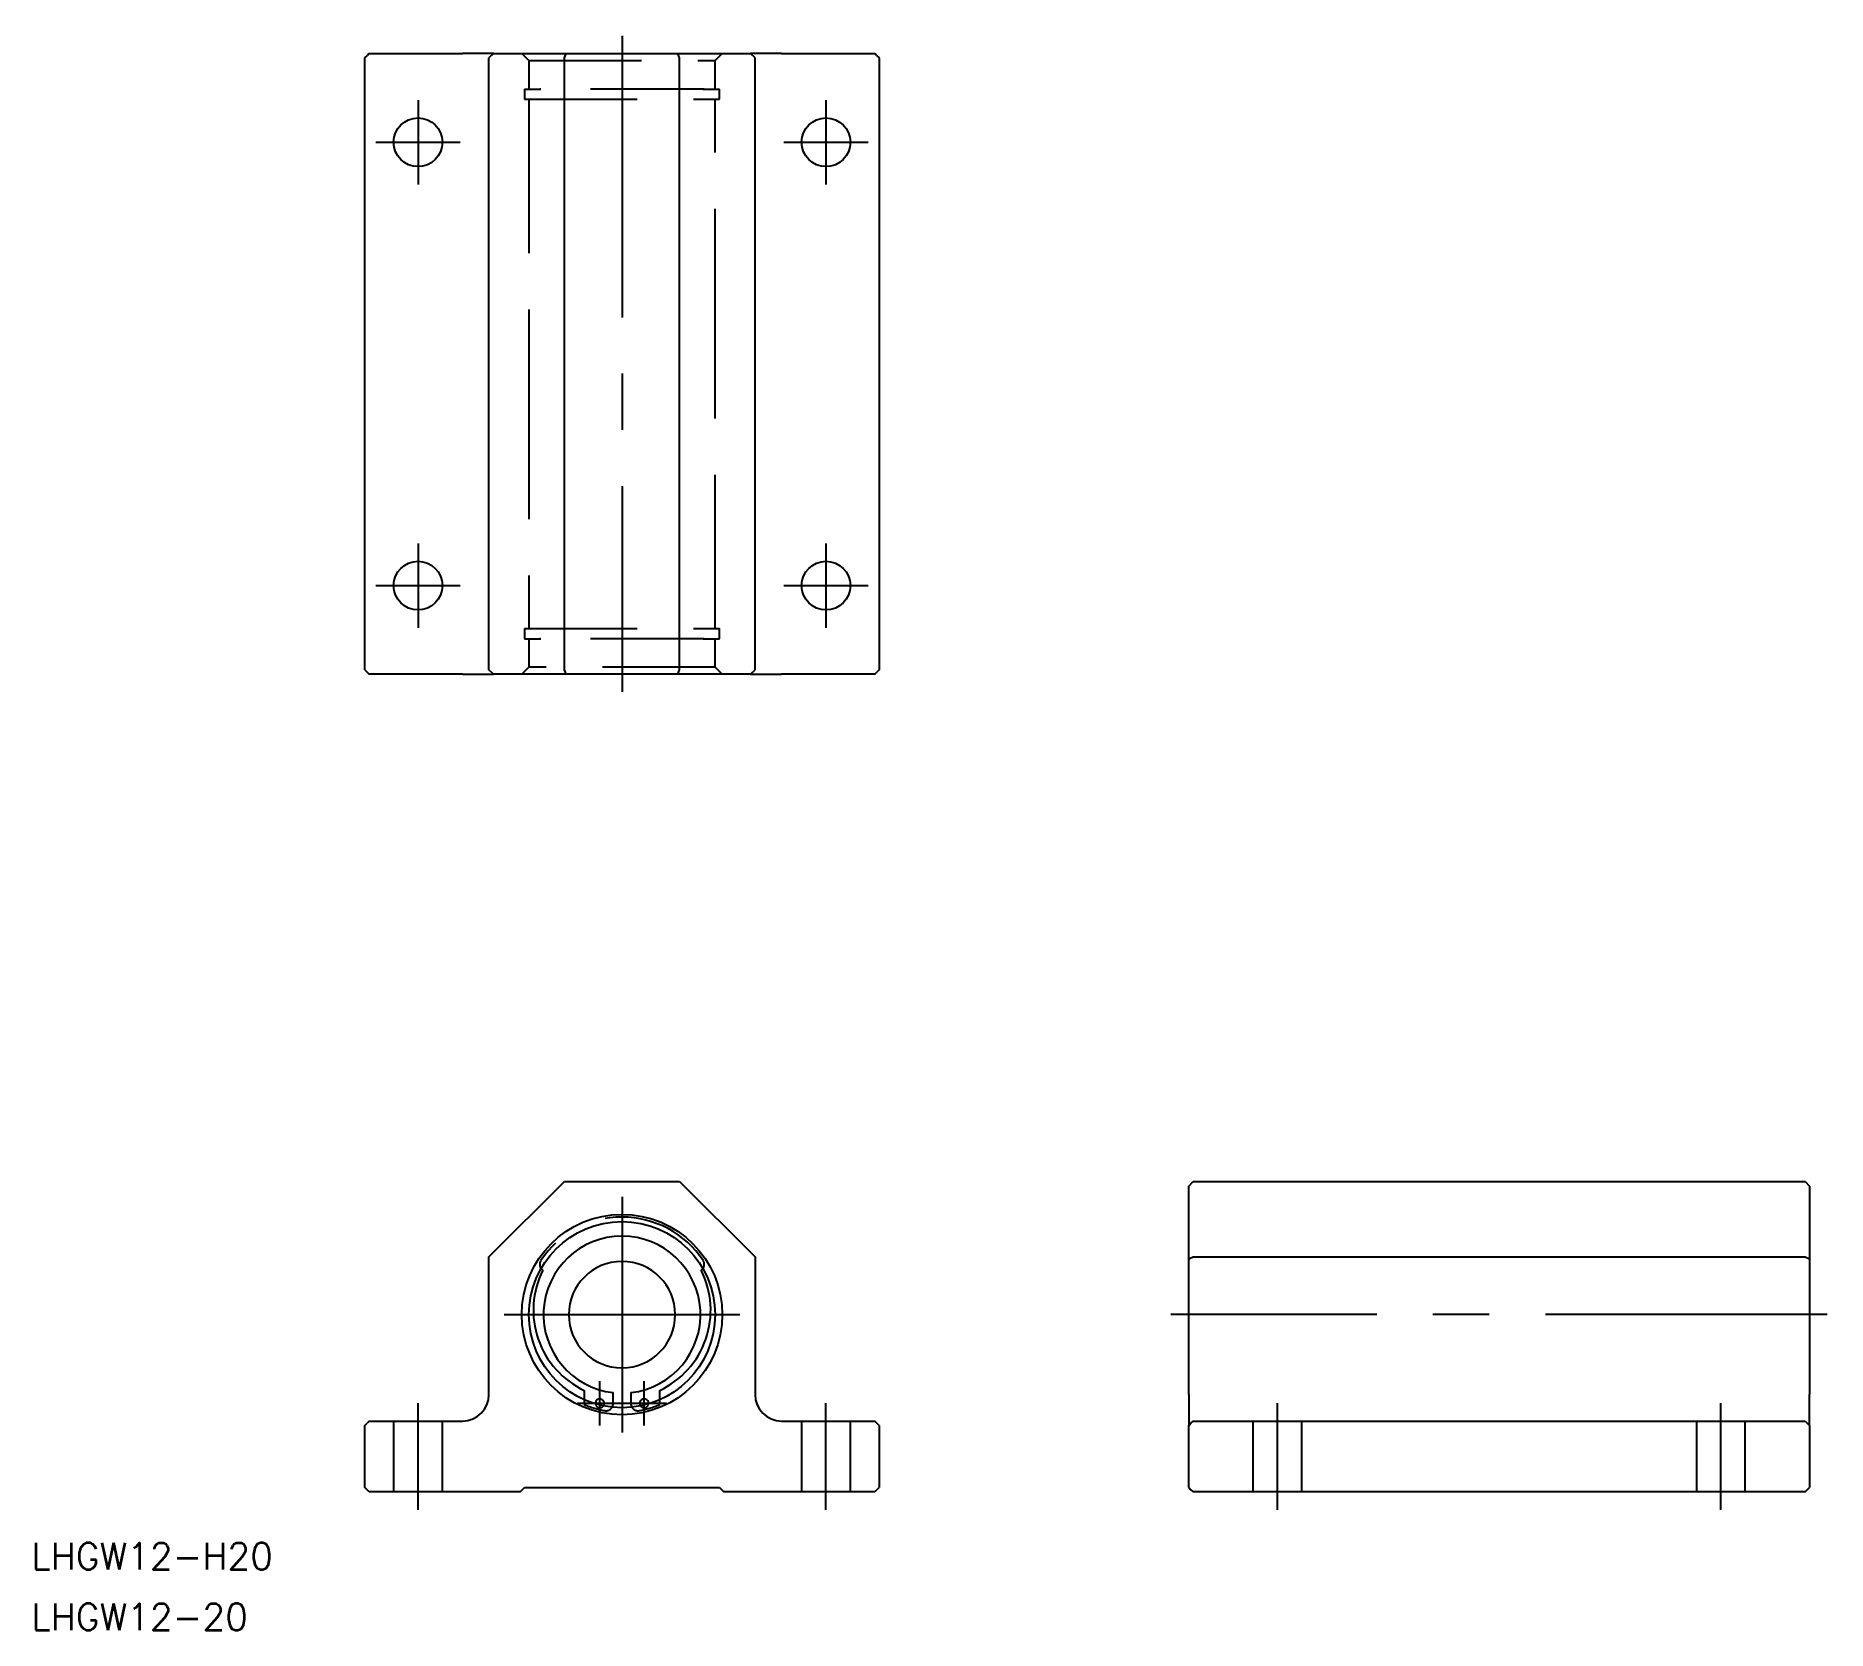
# Model space of a CAD drawing. Extents: x -66 to 136, y -36 to 144.
import ezdxf

# ---------------------------------------------------------------- set-up
doc = ezdxf.new("R2010")
doc.units = 0
doc.linetypes.add('CENTER', pattern=[50.8, 31.75, -6.35, 6.35, -6.35])
doc.linetypes.add('DASHED', pattern=[19.05, 12.7, -6.35])
doc.layers.get('0').update_dxf_attribs({"linetype": 'CONTINUOUS'})
doc.layers.add('CENTER', color=1, linetype='CENTER')
doc.styles.get("Standard").update_dxf_attribs({"font": 'txt.shx', "height": 3, "bigfont": 'bigfont.shx'})

msp = doc.modelspace()

# ---------------------------------------------------------------- linework, layer by layer
at = {"color": 7, "linetype": 'CONTINUOUS'}
for p, q in [((-29, 141.72), (-28.75, 141.97)), ((-29, 72.72), (-29, 141.72)), ((-28.5, 142.22), (-28.75, 141.97)), ((-28.5, 142.22), (-18, 142.22)), ((-14.5, 142.22), (-18, 142.22)), ((-14.5, 142.22), (-15, 141.72)), ((-15, 72.72), (-15, 141.72)), ((-14.5, 142.22), (-6.29, 142.22)), ((-6.5, 141.72), (-6.29, 142.22)), ((-6.5, 72.72), (-6.5, 141.72)), ((-6.29, 142.22), (6.29, 142.22)), ((6.29, 142.22), (14.5, 142.22)), ((6.5, 141.72), (6.29, 142.22)), ((6.5, 72.72), (6.5, 141.72)), ((18, 142.22), (14.5, 142.22)), ((15, 141.72), (14.5, 142.22)), ((15, 72.72), (15, 141.72)), ((18, 142.22), (28.5, 142.22)), ((28.75, 141.97), (28.5, 142.22)), ((28.75, 141.97), (29, 141.72)), ((29, 141.72), (29, 72.72)), ((-29, 72.72), (-28.75, 72.47)), ((-14.5, 72.22), (-15, 72.72)), ((-6.29, 72.22), (-6.5, 72.72)), ((6.29, 72.22), (6.5, 72.72)), ((14.5, 72.22), (15, 72.72)), ((29, 72.72), (28.75, 72.47)), ((-28.75, 72.47), (-28.5, 72.22)), ((-18, 72.22), (-28.5, 72.22)), ((-18, 72.22), (-14.5, 72.22)), ((-6.29, 72.22), (-14.5, 72.22)), ((6.29, 72.22), (-6.29, 72.22)), ((14.5, 72.22), (6.29, 72.22)), ((14.5, 72.22), (18, 72.22)), ((28.5, 72.22), (18, 72.22)), ((28.5, 72.22), (28.75, 72.47)), ((-15, 6.5), (-6.5, 15)), ((-6.5, 15), (6.5, 15)), ((6.5, 15), (15, 6.5)), ((63.9, 14.5), (64.4, 15)), ((63.9, 6.29), (63.9, 14.5)), ((64.4, 15), (133.4, 15)), ((133.4, 15), (133.9, 14.5)), ((133.9, 14.5), (133.9, 6.29)), ((-15, -9), (-15, 6.5)), ((15, 6.5), (15, -9)), ((63.9, 6.29), (64.4, 6.5)), ((63.9, -9), (63.9, 6.29)), ((64.4, 6.5), (133.4, 6.5)), ((133.4, 6.5), (133.9, 6.29)), ((133.9, 6.29), (133.9, -9)), ((-4.25, -8.55), (-4.25, -9.6)), ((-1, -10.04), (-1, -8.79)), ((1, -8.79), (1, -10.04)), ((4.25, -9.6), (4.25, -8.55)), ((63.9, -9), (63.9, -12.5)), ((133.9, -12.5), (133.9, -9)), ((-28.5, -12), (-28.75, -12.25)), ((-28.5, -12), (-18, -12)), ((18, -12), (28.5, -12)), ((28.75, -12.25), (28.5, -12)), ((64.15, -12.25), (64.4, -12)), ((64.4, -12), (133.4, -12)), ((133.4, -12), (133.65, -12.25)), ((-29, -12.5), (-28.75, -12.25)), ((-29, -19.5), (-29, -12.5)), ((29, -12.5), (28.75, -12.25)), ((29, -12.5), (29, -19.5)), ((63.9, -12.5), (64.15, -12.25)), ((63.9, -19.5), (63.9, -12.5)), ((133.65, -12.25), (133.9, -12.5)), ((133.9, -12.5), (133.9, -19.5)), ((-28.75, -19.75), (-29, -19.5)), ((-28.5, -20), (-28.75, -19.75)), ((-11.5, -20), (-28.5, -20)), ((-11.5, -20), (-11, -19.5)), ((-11, -19.5), (11, -19.5)), ((11, -19.5), (11.5, -20)), ((28.5, -20), (11.5, -20)), ((28.75, -19.75), (28.5, -20)), ((28.75, -19.75), (29, -19.5)), ((63.9, -19.5), (64.15, -19.75)), ((64.15, -19.75), (64.4, -20)), ((133.4, -20), (64.4, -20)), ((133.4, -20), (133.65, -19.75)), ((133.65, -19.75), (133.9, -19.5))]:
    msp.add_line(p, q, dxfattribs=at)
at = {"color": 3, "linetype": 'DASHED'}
for p, q in [((-11.3, 142.22), (-10.5, 141.42)), ((-10.5, 141.42), (10.5, 141.42)), ((-10.5, 141.42), (-10.5, 138.22)), ((10.5, 141.42), (11.3, 142.22)), ((10.5, 138.22), (10.5, 141.42)), ((-11, 138.22), (-11, 137.07)), ((-11, 138.22), (-9.15, 138.22)), ((-9.15, 138.22), (-9.28, 138.22)), ((9.15, 138.22), (-9.15, 138.22)), ((9.15, 138.22), (11, 138.22)), ((9.28, 138.22), (9.15, 138.22)), ((11, 137.07), (11, 138.22)), ((-11, 137.07), (11, 137.07)), ((-10.5, 137.07), (-10.5, 136.82)), ((-10.5, 136.82), (-10.5, 133.72)), ((-10.5, 136.82), (-10.5, 133.72)), ((10.5, 136.82), (10.5, 137.07)), ((10.5, 133.72), (10.5, 136.82)), ((10.5, 133.72), (10.5, 136.82)), ((-10.5, 133.72), (-10.5, 132.42)), ((10.5, 132.42), (10.5, 133.72)), ((-10.5, 132.42), (-10.5, 112.02)), ((-10.5, 132.42), (-10.5, 112.02)), ((10.5, 112.02), (10.5, 132.42)), ((10.5, 112.02), (10.5, 132.42)), ((-10.5, 112.02), (-10.5, 110.72)), ((10.5, 110.72), (10.5, 112.02)), ((-10.5, 110.72), (-10.5, 107.62)), ((-10.5, 110.72), (-10.5, 107.62)), ((10.5, 107.62), (10.5, 110.72)), ((10.5, 107.62), (10.5, 110.72)), ((-10.5, 107.62), (-10.5, 106.82)), ((10.5, 106.82), (10.5, 107.62)), ((-10.5, 106.82), (-10.5, 103.72)), ((-10.5, 106.82), (-10.5, 103.72)), ((10.5, 103.72), (10.5, 106.82)), ((10.5, 103.72), (10.5, 106.82)), ((-10.5, 103.72), (-10.5, 102.42)), ((10.5, 102.42), (10.5, 103.72)), ((-10.5, 102.42), (-10.5, 82.02)), ((-10.5, 102.42), (-10.5, 82.02)), ((10.5, 82.02), (10.5, 102.42)), ((10.5, 82.02), (10.5, 102.42)), ((-10.5, 82.02), (-10.5, 80.72)), ((10.5, 80.72), (10.5, 82.02)), ((-10.5, 80.72), (-10.5, 77.62)), ((-10.5, 80.72), (-10.5, 77.62)), ((10.5, 77.62), (10.5, 80.72)), ((10.5, 77.62), (10.5, 80.72)), ((-11, 77.37), (11, 77.37)), ((-11, 77.37), (-11, 76.22)), ((-10.5, 77.62), (-10.5, 77.37)), ((10.5, 77.37), (10.5, 77.62)), ((11, 76.22), (11, 77.37)), ((-11, 76.22), (-9.15, 76.22)), ((-10.5, 76.22), (-10.5, 73.02)), ((-9.15, 76.22), (-9.28, 76.22)), ((9.15, 76.22), (-9.15, 76.22)), ((9.15, 76.22), (11, 76.22)), ((9.28, 76.22), (9.15, 76.22)), ((10.5, 73.02), (10.5, 76.22)), ((-10.5, 73.02), (-11.3, 72.22)), ((10.5, 73.02), (-10.5, 73.02)), ((11.3, 72.22), (10.5, 73.02)), ((-4.25, -9.6), (-4.25, -10.15)), ((4.25, -10.15), (4.25, -9.6)), ((-25.75, -12), (-25.75, -20)), ((-20.25, -20), (-20.25, -12)), ((20.25, -12), (20.25, -20)), ((25.75, -20), (25.75, -12)), ((71.15, -12), (71.15, -20)), ((76.65, -20), (76.65, -12)), ((121.15, -12), (121.15, -20)), ((126.65, -20), (126.65, -12))]:
    msp.add_line(p, q, dxfattribs=at)
at = {"color": 7, "linetype": 'CONTINUOUS'}
for centre, radius in [((-23, 132.22), 2.75), ((23, 132.22), 2.75), ((-23, 82.22), 2.75), ((23, 82.22), 2.75), ((0, 0), 11.3), ((0, 0), 10.5)]:
    msp.add_circle(centre, radius, dxfattribs=at)
at = {"color": 3, "linetype": 'DASHED'}
for centre, radius, start, end in [((0, 0), 11, 33.7272, 146.2728), ((-8.48, 5.66), 0.8, 146.2728, 216.3168), ((8.48, 5.66), 0.8, 323.6832, 33.7272), ((-2.5, -10), 0.5, 187.2977, 324.6298), ((2.5, -10), 0.5, 215.3702, 352.7023), ((0, 0), 11, 247.2716, 259.8358), ((-1.8, -10.04), 0.8, 259.8358, 329.8797), ((1.8, -10.04), 0.8, 210.1203, 280.1642), ((0, 0), 11, 280.1642, 292.7284)]:
    msp.add_arc(centre, radius, start, end, dxfattribs=at)
at = {"color": 7, "linetype": 'CONTINUOUS'}
for centre, radius, start, end in [((0, 0), 8.85, 276.488, 263.512), ((0, 0.5), 10, 153.2563, 244.8493), ((-8.48, 5.66), 0.8, 216.3168, 236.027), ((0, 0), 6, 90, 0), ((0, 0), 6, 0, 90), ((0, 0.5), 10, 295.1507, 26.7437), ((8.48, 5.66), 0.8, 303.973, 323.6832), ((-18, -9), 3, 270, 0), ((-2.5, -10), 0.5, 0, 187.2977), ((-2.5, -10), 0.5, 324.6298, 0), ((-1.8, -10.04), 0.8, 329.8797, 0), ((1.8, -10.04), 0.8, 180, 210.1203), ((2.5, -10), 0.5, 0, 215.3702), ((2.5, -10), 0.5, 352.7023, 0), ((18, -9), 3, 180, 270)]:
    msp.add_arc(centre, radius, start, end, dxfattribs=at)
at = {"layer": 'CENTER', "color": 1, "linetype": 'CENTER'}
for p, q in [((0, 144.22), (0, 70.22)), ((-23, 136.97), (-23, 127.47)), ((23, 136.97), (23, 127.47)), ((-27.75, 132.22), (-18.25, 132.22)), ((18.25, 132.22), (27.75, 132.22)), ((-23, 86.97), (-23, 77.47)), ((23, 86.97), (23, 77.47)), ((-27.75, 82.22), (-18.25, 82.22)), ((18.25, 82.22), (27.75, 82.22)), ((0, 13.3), (0, -13.3)), ((-13.3, 0), (13.3, 0)), ((135.9, 0), (61.9, 0)), ((-2.5, -12.5), (-2.5, -7.5)), ((2.5, -12.5), (2.5, -7.5)), ((-23, -22), (-23, -10)), ((-5, -10), (5, -10)), ((23, -22), (23, -10)), ((73.9, -22), (73.9, -10)), ((123.9, -22), (123.9, -10))]:
    msp.add_line(p, q, dxfattribs=at)

# ---------------------------------------------------------------- texts
at = {"color": 7, "linetype": 'CONTINUOUS'}
for s, p in [('LHGW12-H20', (-66.61, -28.75)), ('LHGW12-20', (-66.61, -35.59))]:
    msp.add_text(s, height=3, dxfattribs=at).set_placement(p)

doc.saveas('drawing.dxf')
